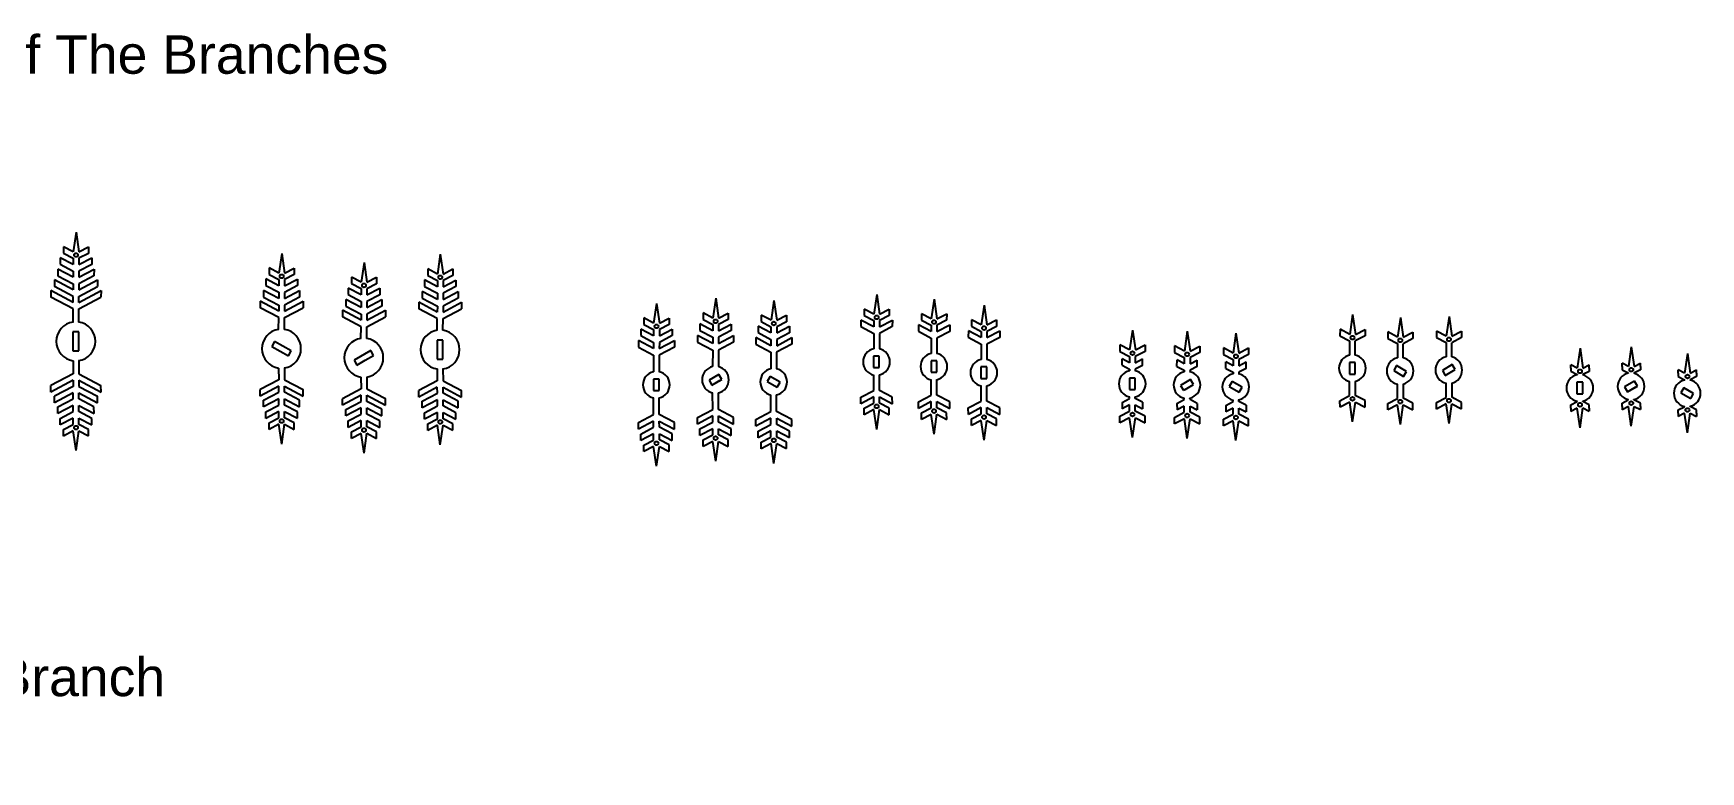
# Model space of a CAD drawing. Extents: x 2648 to 3420, y 240 to 644.
# Drawn here: x 3202.6 to 3420.1, y 240.1 to 336.4 of the extents above; entities that cross this region are included whole.
import ezdxf

# ---------------------------------------------------------------- set-up
doc = ezdxf.new("R2010")
doc.units = 0
doc.header["$MEASUREMENT"] = 0
doc.layers.add('Layer 1', color=7, linetype='Continuous')
doc.styles.get("Standard").update_dxf_attribs({"font": 'ARIAL.TTF', "height": 4})

msp = doc.modelspace()

# ---------------------------------------------------------------- linework, layer by layer
at = {"linetype": 'Continuous'}
for p, q in [((3204.9171, 302.8471), (3204.91508, 301.98768)), ((3205.39421, 304.23026), (3205.39219, 303.37083)), ((3210.9813, 304.21711), (3210.97928, 303.35769)), ((3211.45189, 302.83173), (3211.44987, 301.9723)), ((3207.80024, 298.73116), (3207.80408, 300.44714)), ((3207.80489, 301.28993), (3207.80676, 302.08261)), ((3208.54981, 298.72983), (3208.55365, 300.44538)), ((3208.55681, 301.28816), (3208.55867, 302.08084)), ((3208.54554, 297.46147), (3207.79554, 297.46147)), ((3207.79554, 297.46147), (3207.79554, 294.96147)), ((3208.54554, 296.21147), (3208.54554, 297.46147)), ((3208.54554, 294.96147), (3208.54554, 296.21147)), ((3207.79554, 294.96147), (3208.54554, 294.96147)), ((3207.80024, 293.69177), (3207.80408, 291.97579)), ((3208.54981, 293.6931), (3208.55365, 291.97755)), ((3204.9171, 289.57583), (3204.91508, 290.43525)), ((3207.80489, 291.133), (3207.80676, 290.34032)), ((3208.55681, 291.13477), (3208.55867, 290.34209)), ((3211.45189, 289.5912), (3211.44987, 290.45063)), ((3205.39421, 288.19267), (3205.39219, 289.0521)), ((3210.9813, 288.20582), (3210.97928, 289.06524))]:
    msp.add_line(p, q, dxfattribs=at)
at = {"color": 23, "linetype": 'Continuous'}
for p, q in [((3232.21984, 301.45539), (3232.21781, 300.59596)), ((3237.80693, 301.44224), (3237.8049, 300.58282)), ((3242.9604, 300.27229), (3242.95838, 299.41286)), ((3248.54749, 300.25915), (3248.54547, 299.39972)), ((3252.90938, 301.33203), (3252.90736, 300.4726)), ((3258.49647, 301.31888), (3258.49445, 300.45946)), ((3234.62586, 297.77504), (3234.63238, 299.30774)), ((3235.37544, 297.77371), (3235.3843, 299.30597)), ((3245.36643, 296.59195), (3245.37295, 298.12464)), ((3246.11601, 296.59061), (3246.12487, 298.12288)), ((3255.31541, 297.65168), (3255.32193, 299.18438)), ((3256.06498, 297.65035), (3256.07384, 299.18261)), ((3234.10114, 296.20511), (3233.72614, 295.55559)), ((3235.18367, 295.58011), (3234.10114, 296.20511)), ((3256.06071, 296.38198), (3255.31071, 296.38198)), ((3255.31071, 296.38198), (3255.31071, 293.88198)), ((3256.06071, 295.13198), (3256.06071, 296.38198)), ((3233.72614, 295.55559), (3235.8912, 294.30559)), ((3236.2662, 294.95511), (3235.18367, 295.58011)), ((3235.8912, 294.30559), (3236.2662, 294.95511)), ((3246.63177, 295.02201), (3244.46671, 293.77201)), ((3244.46671, 293.77201), (3244.84171, 293.12249)), ((3244.84171, 293.12249), (3245.92424, 293.74749)), ((3245.92424, 293.74749), (3247.00677, 294.37249)), ((3247.00677, 294.37249), (3246.63177, 295.02201)), ((3255.31071, 293.88198), (3256.06071, 293.88198)), ((3256.06071, 293.88198), (3256.06071, 295.13198)), ((3234.62586, 292.73565), (3234.63238, 291.20295)), ((3235.37544, 292.73698), (3235.3843, 291.20472)), ((3245.36643, 291.55255), (3245.37295, 290.01985)), ((3246.11601, 291.55388), (3246.12487, 290.02162)), ((3255.31541, 292.61229), (3255.32193, 291.07959)), ((3256.06498, 292.61362), (3256.07384, 291.08136)), ((3232.21984, 289.0553), (3232.21781, 289.91473)), ((3237.80693, 289.06845), (3237.8049, 289.92787)), ((3252.90938, 288.93194), (3252.90736, 289.79137)), ((3258.49647, 288.94509), (3258.49445, 289.80451)), ((3242.9604, 287.87221), (3242.95838, 288.73163)), ((3248.54749, 287.88535), (3248.54547, 288.74478))]:
    msp.add_line(p, q, dxfattribs=at)
at = {"color": 127, "linetype": 'Continuous'}
for p, q in [((3374.34468, 296.27407), (3374.34468, 294.41466)), ((3375.08237, 294.40941), (3375.08237, 296.26028)), ((3380.57256, 295.92124), (3380.57256, 294.06183)), ((3381.31025, 294.05658), (3381.31025, 295.90745)), ((3386.9227, 296.04651), (3386.9227, 294.1871)), ((3387.6604, 294.18184), (3387.6604, 296.03271)), ((3375.07635, 293.45139), (3374.32635, 293.45139)), ((3374.32635, 293.45139), (3374.32635, 291.95139)), ((3374.32635, 291.95139), (3375.07635, 291.95139)), ((3375.07635, 292.20139), (3375.07635, 293.45139)), ((3375.07635, 291.95139), (3375.07635, 293.20139)), ((3380.46721, 293.04832), (3380.09221, 292.3988)), ((3380.09221, 292.3988), (3381.39124, 291.6488)), ((3381.54974, 292.42332), (3380.46721, 293.04832)), ((3381.76624, 292.29832), (3380.68371, 292.92332)), ((3381.39124, 291.6488), (3381.76624, 292.29832)), ((3387.74139, 293.17359), (3386.44235, 292.42359)), ((3386.44235, 292.42359), (3386.81735, 291.77407)), ((3386.81735, 291.77407), (3387.89988, 292.39907)), ((3387.03386, 291.89907), (3388.11639, 292.52407)), ((3388.11639, 292.52407), (3387.74139, 293.17359)), ((3374.34468, 289.12871), (3374.34468, 290.98812)), ((3375.08237, 290.99337), (3375.08237, 289.1425)), ((3380.57256, 288.77588), (3380.57256, 290.63529)), ((3381.31025, 290.64055), (3381.31025, 288.78968)), ((3386.9227, 288.90115), (3386.9227, 290.76056)), ((3387.6604, 290.76581), (3387.6604, 288.91494))]:
    msp.add_line(p, q, dxfattribs=at)
at = {"color": 91, "linetype": 'Continuous'}
for p, q in [((3312.99076, 294.28249), (3312.24076, 294.28249)), ((3312.24076, 294.28249), (3312.24076, 292.78249)), ((3312.25909, 295.59273), (3312.25909, 295.24576)), ((3312.99076, 293.03249), (3312.99076, 294.28249)), ((3312.99076, 292.78249), (3312.99076, 294.03249)), ((3320.48279, 293.67189), (3319.73279, 293.67189)), ((3319.73279, 293.67189), (3319.73279, 292.17189)), ((3319.75112, 294.98214), (3319.75112, 294.63516)), ((3320.48279, 292.42189), (3320.48279, 293.67189)), ((3326.27123, 294.19453), (3326.27123, 293.84755)), ((3312.24076, 292.78249), (3312.99076, 292.78249)), ((3312.25909, 291.47225), (3312.25909, 291.81922)), ((3319.73279, 292.17189), (3320.48279, 292.17189)), ((3320.48279, 292.17189), (3320.48279, 293.42189)), ((3327.0029, 292.88429), (3326.2529, 292.88429)), ((3326.2529, 292.88429), (3326.2529, 291.38429)), ((3327.0029, 291.63429), (3327.0029, 292.88429)), ((3327.0029, 291.38429), (3327.0029, 292.63429)), ((3319.75112, 290.86165), (3319.75112, 291.20862)), ((3326.2529, 291.38429), (3327.0029, 291.38429)), ((3326.27123, 290.07404), (3326.27123, 290.42102))]:
    msp.add_line(p, q, dxfattribs=at)
at = {"color": 226, "linetype": 'Continuous'}
for p, q in [((3344.67518, 293.08951), (3344.68571, 293.93656)), ((3347.3322, 293.07681), (3347.3322, 293.9273)), ((3351.81564, 292.94117), (3351.82618, 293.78822)), ((3354.47267, 292.92847), (3354.47267, 293.77896)), ((3345.63205, 292.58365), (3345.63205, 292.38706)), ((3352.77251, 292.43531), (3352.77251, 292.23872)), ((3358.17292, 292.68911), (3358.18345, 293.53616)), ((3359.12979, 292.18325), (3359.12979, 291.98666)), ((3360.82994, 292.67641), (3360.82994, 293.5269)), ((3346.36372, 291.42379), (3345.61372, 291.42379)), ((3345.61372, 291.42379), (3345.61372, 289.92379)), ((3345.61372, 289.92379), (3346.36372, 289.92379)), ((3346.36372, 290.17379), (3346.36372, 291.42379)), ((3346.36372, 289.92379), (3346.36372, 291.17379)), ((3353.5912, 291.22521), (3352.29216, 290.47521)), ((3352.29216, 290.47521), (3352.66716, 289.82569)), ((3352.66716, 289.82569), (3353.7497, 290.45069)), ((3352.88367, 289.95069), (3353.9662, 290.57569)), ((3353.9662, 290.57569), (3353.5912, 291.22521)), ((3359.02444, 290.97315), (3358.64944, 290.32363)), ((3358.64944, 290.32363), (3359.94848, 289.57363)), ((3360.10697, 290.34815), (3359.02444, 290.97315)), ((3360.32348, 290.22315), (3359.24094, 290.84815)), ((3359.94848, 289.57363), (3360.32348, 290.22315)), ((3344.67518, 288.25807), (3344.68571, 287.41102)), ((3345.63205, 288.76393), (3345.63205, 288.96052)), ((3347.3322, 288.27078), (3347.3322, 287.42028)), ((3351.81564, 288.10973), (3351.82618, 287.26268)), ((3352.77251, 288.61559), (3352.77251, 288.81218)), ((3354.47267, 288.12244), (3354.47267, 287.27194)), ((3358.17292, 287.85767), (3358.18345, 287.01062)), ((3359.12979, 288.36353), (3359.12979, 288.56012)), ((3360.82994, 287.87038), (3360.82994, 287.01988))]:
    msp.add_line(p, q, dxfattribs=at)
at = {"color": 8, "linetype": 'Continuous'}
for p, q in [((3292.07042, 291.90254), (3290.77138, 291.15254)), ((3292.44542, 291.25302), (3292.07042, 291.90254)), ((3298.74583, 291.62451), (3298.37083, 290.97499)), ((3299.82836, 290.99951), (3298.74583, 291.62451)), ((3300.04487, 290.87451), (3298.96233, 291.49951)), ((3284.27277, 291.29381), (3283.52277, 291.29381)), ((3283.52277, 291.29381), (3283.52277, 289.79381)), ((3283.52277, 289.79381), (3284.27277, 289.79381)), ((3284.27277, 290.04381), (3284.27277, 291.29381)), ((3284.27277, 289.79381), (3284.27277, 291.04381)), ((3290.77138, 291.15254), (3291.14638, 290.50302)), ((3291.14638, 290.50302), (3292.22892, 291.12802)), ((3291.36289, 290.62802), (3292.44542, 291.25302)), ((3298.37083, 290.97499), (3299.66987, 290.22499)), ((3299.66987, 290.22499), (3300.04487, 290.87451))]:
    msp.add_line(p, q, dxfattribs=at)
at = {"color": 31, "linetype": 'Continuous'}
for p, q in [((3403.20258, 292.72666), (3403.20258, 293.1617)), ((3403.20258, 292.72666), (3403.20258, 292.30639)), ((3404.01641, 291.88286), (3404.01641, 291.83595)), ((3404.75411, 291.86906), (3404.75411, 291.83069)), ((3405.59326, 292.72666), (3405.59326, 293.15396)), ((3405.59326, 292.72666), (3405.59326, 292.30076)), ((3409.88898, 292.93794), (3409.88898, 293.37298)), ((3409.88898, 292.93794), (3409.88898, 292.51767)), ((3410.70281, 292.09414), (3410.70281, 292.04723)), ((3411.44051, 292.08035), (3411.44051, 292.04198)), ((3412.27966, 292.93794), (3412.27966, 293.36525)), ((3412.27966, 292.93794), (3412.27966, 292.51205)), ((3417.21793, 292.04885), (3417.21793, 292.4839)), ((3417.21793, 292.04885), (3417.21793, 291.62858)), ((3419.60861, 292.04885), (3419.60861, 292.47616)), ((3419.60861, 292.04885), (3419.60861, 291.62296)), ((3404.74808, 290.87268), (3403.99808, 290.87268)), ((3403.99808, 290.87268), (3403.99808, 289.37268)), ((3403.99808, 289.37268), (3404.74808, 289.37268)), ((3404.74808, 289.62268), (3404.74808, 290.87268)), ((3404.74808, 289.37268), (3404.74808, 290.62268)), ((3411.5215, 291.03372), (3410.22246, 290.28372)), ((3410.22246, 290.28372), (3410.59746, 289.6342)), ((3410.59746, 289.6342), (3411.68, 290.2592)), ((3410.81397, 289.7592), (3411.8965, 290.3842)), ((3411.8965, 290.3842), (3411.5215, 291.03372)), ((3417.92641, 290.14463), (3417.55141, 289.49511)), ((3417.55141, 289.49511), (3418.85045, 288.74511)), ((3419.00894, 289.51963), (3417.92641, 290.14463)), ((3418.03176, 291.20505), (3418.03176, 291.15814)), ((3419.22545, 289.39463), (3418.14292, 290.01963)), ((3418.76946, 291.19126), (3418.76946, 291.15289)), ((3418.85045, 288.74511), (3419.22545, 289.39463)), ((3403.20258, 287.5187), (3403.20258, 287.93897)), ((3403.20258, 287.5187), (3403.20258, 287.08366)), ((3404.01641, 288.3625), (3404.01641, 288.40941)), ((3404.75411, 288.37629), (3404.75411, 288.41466)), ((3405.59326, 287.5187), (3405.59326, 287.94459)), ((3405.59326, 287.5187), (3405.59326, 287.09139)), ((3409.88898, 287.72998), (3409.88898, 288.15025)), ((3409.88898, 287.72998), (3409.88898, 287.29494)), ((3410.70281, 288.57378), (3410.70281, 288.62069)), ((3411.44051, 288.58757), (3411.44051, 288.62594)), ((3412.27966, 287.72998), (3412.27966, 288.15588)), ((3412.27966, 287.72998), (3412.27966, 287.30268)), ((3417.21793, 286.84089), (3417.21793, 287.26116)), ((3418.03176, 287.6847), (3418.03176, 287.73161)), ((3418.76946, 287.69849), (3418.76946, 287.73686)), ((3419.60861, 286.84089), (3419.60861, 287.26679)), ((3417.21793, 286.84089), (3417.21793, 286.40585)), ((3419.60861, 286.84089), (3419.60861, 286.41359))]:
    msp.add_line(p, q, dxfattribs=at)
at = {"linetype": 'Continuous'}
for centre in [(3208.19538, 307.46491), (3208.19538, 284.95802)]:
    msp.add_circle(centre, 0.25, dxfattribs=at)
at = {"color": 23, "linetype": 'Continuous'}
for centre in [(3235.02101, 304.69004), (3255.71055, 304.56668), (3245.76157, 303.50695), (3235.02101, 285.82065), (3255.71055, 285.69729), (3245.76157, 284.63755)]:
    msp.add_circle(centre, 0.25, dxfattribs=at)
at = {"color": 8, "linetype": 'Continuous'}
for centre in [(3283.9226, 298.16601), (3291.63324, 298.82498), (3299.23268, 298.54695), (3283.9226, 282.92161), (3291.63324, 283.58059), (3299.23268, 283.30255)]:
    msp.add_circle(centre, 0.25, dxfattribs=at)
at = {"color": 91, "linetype": 'Continuous'}
for centre in [(3312.6406, 299.33844), (3320.13262, 298.72784), (3326.65273, 297.94023), (3312.6406, 287.72654), (3320.13262, 287.11594), (3326.65273, 286.32834)]:
    msp.add_circle(centre, 0.25, dxfattribs=at)
at = {"color": 127, "linetype": 'Continuous'}
for centre in [(3374.72618, 296.69484), (3380.95406, 296.34201), (3387.30421, 296.46728), (3374.72618, 288.70794), (3380.95406, 288.35511), (3387.30421, 288.48038)]:
    msp.add_circle(centre, 0.25, dxfattribs=at)
at = {"color": 226, "linetype": 'Continuous'}
for centre in [(3346.01355, 294.66724), (3353.15402, 294.5189), (3359.51129, 294.26684), (3346.01355, 286.68034), (3353.15402, 286.532), (3359.51129, 286.27994)]:
    msp.add_circle(centre, 0.25, dxfattribs=at)
at = {"color": 31, "linetype": 'Continuous'}
for centre in [(3404.39792, 292.30363), (3411.08432, 292.51491), (3418.41327, 291.62582), (3404.39792, 287.94173), (3411.08432, 288.15301), (3418.41327, 287.26393)]:
    msp.add_circle(centre, 0.25, dxfattribs=at)
at = {"linetype": 'Continuous'}
for start, end in [(98.360649, 261.639351), (278.5644245, 81.4355755)]:
    msp.add_arc((3208.17054, 296.21147), 2.54676, start, end, dxfattribs=at)
at = {"color": 23, "linetype": 'Continuous'}
for centre, start, end in [((3234.99617, 295.25535), 98.360649, 261.639351), ((3234.99617, 295.25535), 278.5644245, 81.4355755), ((3245.73674, 294.07225), 98.360649, 261.639351), ((3245.73674, 294.07225), 278.5644245, 81.4355755), ((3255.68571, 295.13198), 98.360649, 261.639351), ((3255.68571, 295.13198), 278.5644245, 81.4355755)]:
    msp.add_arc(centre, 2.54676, start, end, dxfattribs=at)
at = {"color": 91, "linetype": 'Continuous'}
for centre, start, end in [((3312.61576, 293.53249), 101.7599171, 258.2400829), ((3312.61576, 293.53249), 282.5757018, 77.4242982), ((3320.10779, 292.92189), 101.7599171, 258.2400829), ((3320.10779, 292.92189), 282.5757018, 77.4242982), ((3326.6279, 292.13429), 101.7599171, 258.2400829), ((3326.6279, 292.13429), 282.5757018, 77.4242982)]:
    msp.add_arc(centre, 1.75, start, end, dxfattribs=at)
at = {"color": 127, "linetype": 'Continuous'}
for centre, start, end in [((3374.70135, 292.70139), 101.7599171, 258.2400829), ((3374.70135, 292.70139), 282.5757018, 77.4242982), ((3380.92923, 292.34856), 101.7599171, 258.2400829), ((3380.92923, 292.34856), 282.5757018, 77.4242982), ((3387.27937, 292.47383), 101.7599171, 258.2400829), ((3387.27937, 292.47383), 282.5757018, 77.4242982)]:
    msp.add_arc(centre, 1.75, start, end, dxfattribs=at)
at = {"color": 8, "linetype": 'Continuous'}
for centre, start, end in [((3283.89777, 290.54381), 102.2098311, 257.7901689), ((3283.89777, 290.54381), 282.5757018, 77.4242982), ((3291.6084, 291.20278), 102.2098311, 257.7901689), ((3291.6084, 291.20278), 282.5757018, 77.4242982), ((3299.20785, 290.92475), 102.2098311, 257.7901689), ((3299.20785, 290.92475), 282.5757018, 77.4242982)]:
    msp.add_arc(centre, 1.75, start, end, dxfattribs=at)
at = {"color": 226, "linetype": 'Continuous'}
for centre, start, end in [((3345.98872, 290.67379), 101.7599171, 258.2400829), ((3345.98872, 290.67379), 282.5757018, 77.4242982), ((3353.12918, 290.52545), 101.7599171, 258.2400829), ((3353.12918, 290.52545), 282.5757018, 77.4242982), ((3359.48646, 290.27339), 101.7599171, 258.2400829), ((3359.48646, 290.27339), 282.5757018, 77.4242982)]:
    msp.add_arc(centre, 1.75, start, end, dxfattribs=at)
at = {"color": 31, "linetype": 'Continuous'}
for centre, start, end in [((3404.37308, 290.12268), 101.7599171, 258.2400829), ((3404.37308, 290.12268), 282.5757018, 77.4242982), ((3411.05948, 290.33396), 101.7599171, 258.2400829), ((3411.05948, 290.33396), 282.5757018, 77.4242982), ((3418.38843, 289.44487), 101.7599171, 258.2400829), ((3418.38843, 289.44487), 282.5757018, 77.4242982)]:
    msp.add_arc(centre, 1.75, start, end, dxfattribs=at)
at = {"layer": 'Layer 1'}
for p, q in [((3208.20244, 310.46579), (3207.82245, 307.88839)), ((3208.20244, 310.46579), (3208.5703, 307.88663)), ((3206.14463, 307.11936), (3206.14358, 306.26434)), ((3207.81847, 306.22763), (3206.14463, 307.11936)), ((3206.5579, 308.55663), (3206.55607, 307.69872)), ((3206.55607, 307.69872), (3207.81895, 307.0415)), ((3207.82245, 307.88839), (3206.5579, 308.55663)), ((3207.81895, 307.0415), (3207.81847, 306.22763)), ((3208.56647, 306.22587), (3210.24448, 307.10972)), ((3208.56981, 307.03973), (3208.56647, 306.22587)), ((3209.83577, 307.69101), (3208.56981, 307.03973)), ((3208.5703, 307.88663), (3209.83798, 308.54892)), ((3209.83798, 308.54892), (3209.83577, 307.69101)), ((3210.24448, 307.10972), (3210.2415, 306.2547)), ((3207.81537, 304.56495), (3205.83928, 305.624)), ((3205.83928, 305.624), (3205.84062, 304.76058)), ((3205.84062, 304.76058), (3207.81388, 303.71921)), ((3206.14358, 306.26434), (3207.81497, 305.38075)), ((3207.81497, 305.38075), (3207.81537, 304.56495)), ((3210.53739, 304.74953), (3208.55925, 303.71746)), ((3208.56174, 304.56319), (3210.54279, 305.61293)), ((3208.56598, 305.37898), (3208.56174, 304.56319)), ((3210.2415, 306.2547), (3208.56598, 305.37898)), ((3210.54279, 305.61293), (3210.53739, 304.74953)), ((3207.80489, 301.28993), (3204.9171, 302.8471)), ((3207.80855, 302.08165), (3205.39219, 303.37083)), ((3207.81021, 302.92749), (3205.39421, 304.23026)), ((3207.81388, 303.71921), (3207.81021, 302.92749)), ((3208.55681, 301.28816), (3211.45189, 302.83173)), ((3208.55687, 302.07989), (3210.97928, 303.35769)), ((3208.55919, 302.92573), (3210.9813, 304.21711)), ((3208.55925, 303.71746), (3208.55919, 302.92573)), ((3207.80408, 300.44634), (3204.91508, 301.98768)), ((3208.55365, 300.44458), (3211.44987, 301.9723)), ((3207.80408, 291.97659), (3204.91508, 290.43525)), ((3208.55365, 291.97836), (3211.44987, 290.45063)), ((3207.80489, 291.133), (3204.9171, 289.57583)), ((3207.80855, 290.34128), (3205.39219, 289.0521)), ((3207.81021, 289.49544), (3205.39421, 288.19267)), ((3207.81388, 288.70372), (3207.81021, 289.49544)), ((3208.55681, 291.13477), (3211.45189, 289.5912)), ((3208.55687, 290.34304), (3210.97928, 289.06524)), ((3208.55925, 288.70548), (3208.55919, 289.49721)), ((3208.55919, 289.49721), (3210.9813, 288.20582)), ((3207.81537, 287.85798), (3205.83928, 286.79893)), ((3205.83928, 286.79893), (3205.84062, 287.66235)), ((3205.84062, 287.66235), (3207.81388, 288.70372)), ((3207.81497, 287.04219), (3207.81537, 287.85798)), ((3210.53739, 287.6734), (3208.55925, 288.70548)), ((3208.56598, 287.04395), (3208.56174, 287.85974)), ((3208.56174, 287.85974), (3210.54279, 286.81)), ((3210.54279, 286.81), (3210.53739, 287.6734)), ((3206.14358, 286.15859), (3207.81497, 287.04219)), ((3206.14463, 285.30357), (3206.14358, 286.15859)), ((3207.81847, 286.1953), (3206.14463, 285.30357)), ((3206.55607, 284.72421), (3207.81895, 285.38143)), ((3207.81895, 285.38143), (3207.81847, 286.1953)), ((3210.2415, 286.16823), (3208.56598, 287.04395)), ((3208.56981, 285.3832), (3208.56647, 286.19706)), ((3208.56647, 286.19706), (3210.24448, 285.31322)), ((3209.83577, 284.73193), (3208.56981, 285.3832)), ((3210.24448, 285.31322), (3210.2415, 286.16823)), ((3206.5579, 283.8663), (3206.55607, 284.72421)), ((3207.82245, 284.53454), (3206.5579, 283.8663)), ((3208.20244, 281.95714), (3207.82245, 284.53454)), ((3208.20244, 281.95714), (3208.5703, 284.5363)), ((3208.5703, 284.5363), (3209.83798, 283.87401)), ((3209.83798, 283.87401), (3209.83577, 284.73193))]:
    msp.add_line(p, q, dxfattribs=at)
at = {"layer": 'Layer 1', "color": 23}
for p, q in [((3235.02807, 307.69092), (3234.64808, 305.11352)), ((3235.02807, 307.69092), (3235.39592, 305.11176)), ((3255.71761, 307.56756), (3255.33762, 304.99016)), ((3255.71761, 307.56756), (3256.08547, 304.9884)), ((3233.38353, 305.78177), (3233.3817, 304.92385)), ((3233.3817, 304.92385), (3234.64458, 304.26663)), ((3234.64808, 305.11352), (3233.38353, 305.78177)), ((3236.66139, 304.91614), (3235.39544, 304.26487)), ((3235.39592, 305.11176), (3236.6636, 305.77405)), ((3236.6636, 305.77405), (3236.66139, 304.91614)), ((3244.12409, 304.59867), (3244.12227, 303.74075)), ((3245.38865, 303.93042), (3244.12409, 304.59867)), ((3245.76863, 306.50782), (3245.38865, 303.93042)), ((3245.76863, 306.50782), (3246.13649, 303.92866)), ((3246.13649, 303.92866), (3247.40417, 304.59095)), ((3247.40417, 304.59095), (3247.40196, 303.73304)), ((3254.07307, 305.6584), (3254.07124, 304.80049)), ((3254.07124, 304.80049), (3255.33412, 304.14327)), ((3255.33762, 304.99016), (3254.07307, 305.6584)), ((3257.35094, 304.79277), (3256.08498, 304.1415)), ((3256.08547, 304.9884), (3257.35315, 305.65069)), ((3257.35315, 305.65069), (3257.35094, 304.79277)), ((3234.641, 301.79008), (3232.66491, 302.84913)), ((3232.66491, 302.84913), (3232.66624, 301.98571)), ((3232.97025, 304.34449), (3232.96921, 303.48947)), ((3232.96921, 303.48947), (3234.6406, 302.60588)), ((3234.64409, 303.45276), (3232.97025, 304.34449)), ((3234.6406, 302.60588), (3234.641, 301.79008)), ((3234.64458, 304.26663), (3234.64409, 303.45276)), ((3235.38737, 301.78832), (3237.36842, 302.83806)), ((3235.3916, 302.60411), (3235.38737, 301.78832)), ((3237.06713, 303.47983), (3235.3916, 302.60411)), ((3235.39209, 303.45101), (3237.07011, 304.33485)), ((3235.39544, 304.26487), (3235.39209, 303.45101)), ((3237.07011, 304.33485), (3237.06713, 303.47983)), ((3237.36842, 302.83806), (3237.36302, 301.97466)), ((3243.71082, 303.16139), (3243.70978, 302.30637)), ((3245.38466, 302.26967), (3243.71082, 303.16139)), ((3244.12227, 303.74075), (3245.38515, 303.08353)), ((3245.38515, 303.08353), (3245.38466, 302.26967)), ((3246.13266, 302.26791), (3247.81068, 303.15175)), ((3246.136, 303.08177), (3246.13266, 302.26791)), ((3247.40196, 303.73304), (3246.136, 303.08177)), ((3247.81068, 303.15175), (3247.8077, 302.29673)), ((3255.33054, 301.66672), (3253.35445, 302.72577)), ((3253.35445, 302.72577), (3253.35579, 301.86235)), ((3253.6598, 304.22113), (3253.65875, 303.36611)), ((3253.65875, 303.36611), (3255.33014, 302.48251)), ((3255.33364, 303.3294), (3253.6598, 304.22113)), ((3255.33014, 302.48251), (3255.33054, 301.66672)), ((3255.33412, 304.14327), (3255.33364, 303.3294)), ((3256.07691, 301.66496), (3258.05796, 302.7147)), ((3256.08115, 302.48075), (3256.07691, 301.66496)), ((3257.75667, 303.35647), (3256.08115, 302.48075)), ((3256.08164, 303.32764), (3257.75965, 304.21149)), ((3256.08498, 304.1415), (3256.08164, 303.32764)), ((3257.75965, 304.21149), (3257.75667, 303.35647)), ((3258.05796, 302.7147), (3258.05256, 301.8513)), ((3234.63418, 299.30679), (3232.21781, 300.59596)), ((3234.63584, 300.15262), (3232.21984, 301.45539)), ((3232.66624, 301.98571), (3234.6395, 300.94434)), ((3234.6395, 300.94434), (3234.63584, 300.15262)), ((3235.3825, 299.30503), (3237.8049, 300.58282)), ((3235.38482, 300.15086), (3237.80693, 301.44224)), ((3235.38488, 300.94259), (3235.38482, 300.15086)), ((3237.36302, 301.97466), (3235.38488, 300.94259)), ((3245.37641, 298.96952), (3242.9604, 300.27229)), ((3245.38156, 300.60698), (3243.40547, 301.66603)), ((3243.40547, 301.66603), (3243.40681, 300.80261)), ((3243.40681, 300.80261), (3245.38007, 299.76124)), ((3243.70978, 302.30637), (3245.38116, 301.42278)), ((3245.38116, 301.42278), (3245.38156, 300.60698)), ((3246.12538, 298.96776), (3248.54749, 300.25915)), ((3248.10359, 300.79156), (3246.12545, 299.75949)), ((3246.12793, 300.60522), (3248.10899, 301.65497)), ((3246.13217, 301.42101), (3246.12793, 300.60522)), ((3247.8077, 302.29673), (3246.13217, 301.42101)), ((3248.10899, 301.65497), (3248.10359, 300.79156)), ((3255.32372, 299.18342), (3252.90736, 300.4726)), ((3255.32538, 300.02926), (3252.90938, 301.33203)), ((3253.35579, 301.86235), (3255.32905, 300.82098)), ((3255.32905, 300.82098), (3255.32538, 300.02926)), ((3256.07204, 299.18166), (3258.49445, 300.45946)), ((3256.07436, 300.02749), (3258.49647, 301.31888)), ((3256.07442, 300.81922), (3256.07436, 300.02749)), ((3258.05256, 301.8513), (3256.07442, 300.81922)), ((3245.37475, 298.12369), (3242.95838, 299.41286)), ((3245.38007, 299.76124), (3245.37641, 298.96952)), ((3246.12307, 298.12193), (3248.54547, 299.39972)), ((3246.12545, 299.75949), (3246.12538, 298.96776)), ((3234.63418, 291.20391), (3232.21781, 289.91473)), ((3234.63584, 290.35807), (3232.21984, 289.0553)), ((3232.66624, 288.52498), (3234.6395, 289.56635)), ((3234.6395, 289.56635), (3234.63584, 290.35807)), ((3235.3825, 291.20567), (3237.8049, 289.92787)), ((3235.38488, 289.56811), (3235.38482, 290.35984)), ((3235.38482, 290.35984), (3237.80693, 289.06845)), ((3237.36302, 288.53603), (3235.38488, 289.56811)), ((3245.37475, 290.02081), (3242.95838, 288.73163)), ((3246.12307, 290.02257), (3248.54547, 288.74478)), ((3255.32372, 291.08055), (3252.90736, 289.79137)), ((3255.32538, 290.23471), (3252.90938, 288.93194)), ((3253.35579, 288.40162), (3255.32905, 289.44299)), ((3255.32905, 289.44299), (3255.32538, 290.23471)), ((3256.07204, 291.08231), (3258.49445, 289.80451)), ((3256.07442, 289.44474), (3256.07436, 290.23647)), ((3256.07436, 290.23647), (3258.49647, 288.94509)), ((3258.05256, 288.41267), (3256.07442, 289.44474)), ((3234.641, 288.72062), (3232.66491, 287.66156)), ((3232.66491, 287.66156), (3232.66624, 288.52498)), ((3232.96921, 287.02122), (3234.6406, 287.90482)), ((3234.6406, 287.90482), (3234.641, 288.72062)), ((3235.3916, 287.90658), (3235.38737, 288.72237)), ((3235.38737, 288.72237), (3237.36842, 287.67263)), ((3237.06713, 287.03086), (3235.3916, 287.90658)), ((3237.36842, 287.67263), (3237.36302, 288.53603)), ((3245.37641, 289.17498), (3242.9604, 287.87221)), ((3245.38156, 287.53752), (3243.40547, 286.47846)), ((3243.40547, 286.47846), (3243.40681, 287.34188)), ((3243.40681, 287.34188), (3245.38007, 288.38325)), ((3245.38007, 288.38325), (3245.37641, 289.17498)), ((3245.38116, 286.72172), (3245.38156, 287.53752)), ((3246.12545, 288.38501), (3246.12538, 289.17674)), ((3246.12538, 289.17674), (3248.54749, 287.88535)), ((3248.10359, 287.35293), (3246.12545, 288.38501)), ((3246.13217, 286.72348), (3246.12793, 287.53927)), ((3246.12793, 287.53927), (3248.10899, 286.48953)), ((3248.10899, 286.48953), (3248.10359, 287.35293)), ((3255.33054, 288.59725), (3253.35445, 287.5382)), ((3253.35445, 287.5382), (3253.35579, 288.40162)), ((3253.65875, 286.89786), (3255.33014, 287.78145)), ((3255.33014, 287.78145), (3255.33054, 288.59725)), ((3256.08115, 287.78322), (3256.07691, 288.59901)), ((3256.07691, 288.59901), (3258.05796, 287.54927)), ((3257.75667, 286.9075), (3256.08115, 287.78322)), ((3258.05796, 287.54927), (3258.05256, 288.41267)), ((3232.97025, 286.1662), (3232.96921, 287.02122)), ((3234.64409, 287.05793), (3232.97025, 286.1662)), ((3233.3817, 285.58684), (3234.64458, 286.24406)), ((3233.38353, 284.72893), (3233.3817, 285.58684)), ((3234.64808, 285.39717), (3233.38353, 284.72893)), ((3234.64458, 286.24406), (3234.64409, 287.05793)), ((3235.02807, 282.81977), (3234.64808, 285.39717)), ((3235.02807, 282.81977), (3235.39592, 285.39893)), ((3235.39544, 286.24583), (3235.39209, 287.05969)), ((3235.39209, 287.05969), (3237.07011, 286.17585)), ((3236.66139, 285.59456), (3235.39544, 286.24583)), ((3235.39592, 285.39893), (3236.6636, 284.73664)), ((3236.6636, 284.73664), (3236.66139, 285.59456)), ((3237.07011, 286.17585), (3237.06713, 287.03086)), ((3243.70978, 285.83812), (3245.38116, 286.72172)), ((3243.71082, 284.9831), (3243.70978, 285.83812)), ((3245.38466, 285.87483), (3243.71082, 284.9831)), ((3244.12227, 284.40374), (3245.38515, 285.06096)), ((3245.38515, 285.06096), (3245.38466, 285.87483)), ((3247.8077, 285.84776), (3246.13217, 286.72348)), ((3246.136, 285.06273), (3246.13266, 285.87659)), ((3246.13266, 285.87659), (3247.81068, 284.99275)), ((3247.40196, 284.41146), (3246.136, 285.06273)), ((3247.81068, 284.99275), (3247.8077, 285.84776)), ((3253.6598, 286.04284), (3253.65875, 286.89786)), ((3255.33364, 286.93457), (3253.6598, 286.04284)), ((3254.07124, 285.46348), (3255.33412, 286.1207)), ((3254.07307, 284.60557), (3254.07124, 285.46348)), ((3255.33762, 285.27381), (3254.07307, 284.60557)), ((3255.33412, 286.1207), (3255.33364, 286.93457)), ((3255.71761, 282.69641), (3255.33762, 285.27381)), ((3255.71761, 282.69641), (3256.08547, 285.27557)), ((3256.08498, 286.12247), (3256.08164, 286.93633)), ((3256.08164, 286.93633), (3257.75965, 286.05248)), ((3257.35094, 285.47119), (3256.08498, 286.12247)), ((3256.08547, 285.27557), (3257.35315, 284.61328)), ((3257.35315, 284.61328), (3257.35094, 285.47119)), ((3257.75965, 286.05248), (3257.75667, 286.9075)), ((3244.12409, 283.54583), (3244.12227, 284.40374)), ((3245.38865, 284.21407), (3244.12409, 283.54583)), ((3245.76863, 281.63667), (3245.38865, 284.21407)), ((3245.76863, 281.63667), (3246.13649, 284.21583)), ((3246.13649, 284.21583), (3247.40417, 283.55355)), ((3247.40417, 283.55355), (3247.40196, 284.41146))]:
    msp.add_line(p, q, dxfattribs=at)
at = {"layer": 'Layer 1', "color": 8}
for p, q in [((3283.92966, 301.16689), (3283.54967, 298.58948)), ((3283.92966, 301.16689), (3284.29752, 298.58773)), ((3291.6403, 301.82586), (3291.26031, 299.24846)), ((3291.6403, 301.82586), (3292.00815, 299.2467)), ((3299.23974, 301.54782), (3298.85975, 298.97042)), ((3299.23974, 301.54782), (3299.6076, 298.96866)), ((3282.28512, 299.25773), (3282.28329, 298.39982)), ((3282.28329, 298.39982), (3283.54618, 297.7426)), ((3283.54967, 298.58948), (3282.28512, 299.25773)), ((3285.56299, 298.3921), (3284.29703, 297.74083)), ((3284.29752, 298.58773), (3285.5652, 299.25001)), ((3285.5652, 299.25001), (3285.56299, 298.3921)), ((3289.58249, 298.47943), (3289.58144, 297.62441)), ((3291.25632, 297.5877), (3289.58249, 298.47943)), ((3289.99576, 299.9167), (3289.99393, 299.05879)), ((3289.99393, 299.05879), (3291.25681, 298.40157)), ((3291.26031, 299.24846), (3289.99576, 299.9167)), ((3291.25681, 298.40157), (3291.25632, 297.5877)), ((3292.00432, 297.58594), (3293.68234, 298.46978)), ((3292.00767, 298.3998), (3292.00432, 297.58594)), ((3293.27362, 299.05107), (3292.00767, 298.3998)), ((3292.00815, 299.2467), (3293.27583, 299.90899)), ((3293.27583, 299.90899), (3293.27362, 299.05107)), ((3293.68234, 298.46978), (3293.67936, 297.61477)), ((3297.18193, 298.2014), (3297.18088, 297.34637)), ((3298.85577, 297.30967), (3297.18193, 298.2014)), ((3297.5952, 299.63867), (3297.59338, 298.78076)), ((3297.59338, 298.78076), (3298.85626, 298.12354)), ((3298.85975, 298.97042), (3297.5952, 299.63867)), ((3298.85626, 298.12354), (3298.85577, 297.30967)), ((3299.60377, 297.30791), (3301.28178, 298.19175)), ((3299.60711, 298.12177), (3299.60377, 297.30791)), ((3300.87307, 298.77304), (3299.60711, 298.12177)), ((3299.6076, 298.96866), (3300.87528, 299.63095)), ((3300.87528, 299.63095), (3300.87307, 298.77304)), ((3301.28178, 298.19175), (3301.27881, 297.33673)), ((3283.54259, 295.26604), (3281.5665, 296.32509)), ((3281.5665, 296.32509), (3281.56784, 295.46167)), ((3281.87185, 297.82046), (3281.8708, 296.96544)), ((3281.8708, 296.96544), (3283.54219, 296.08184)), ((3283.54569, 296.92873), (3281.87185, 297.82046)), ((3283.54219, 296.08184), (3283.54259, 295.26604)), ((3283.54618, 297.7426), (3283.54569, 296.92873)), ((3284.28896, 295.26429), (3286.27001, 296.31403)), ((3284.2932, 296.08008), (3284.28896, 295.26429)), ((3285.96873, 296.95579), (3284.2932, 296.08008)), ((3284.29369, 296.92697), (3285.9717, 297.81081)), ((3284.29703, 297.74083), (3284.29369, 296.92697)), ((3285.9717, 297.81081), (3285.96873, 296.95579)), ((3286.27001, 296.31403), (3286.26461, 295.45062)), ((3291.25323, 295.92502), (3289.27714, 296.98407)), ((3289.27714, 296.98407), (3289.27847, 296.12065)), ((3289.27847, 296.12065), (3291.25173, 295.07928)), ((3289.58144, 297.62441), (3291.25283, 296.74081)), ((3291.25283, 296.74081), (3291.25323, 295.92502)), ((3293.97525, 296.1096), (3291.99711, 295.07752)), ((3291.9996, 295.92326), (3293.98065, 296.973)), ((3292.00384, 296.73905), (3291.9996, 295.92326)), ((3293.67936, 297.61477), (3292.00384, 296.73905)), ((3293.98065, 296.973), (3293.97525, 296.1096)), ((3298.85267, 295.64698), (3296.87658, 296.70603)), ((3296.87658, 296.70603), (3296.87792, 295.84261)), ((3296.87792, 295.84261), (3298.85118, 294.80124)), ((3297.18088, 297.34637), (3298.85227, 296.46278)), ((3298.85227, 296.46278), (3298.85267, 295.64698)), ((3301.57469, 295.83156), (3299.59656, 294.79949)), ((3299.59904, 295.64523), (3301.58009, 296.69497)), ((3299.60328, 296.46101), (3299.59904, 295.64523)), ((3301.27881, 297.33673), (3299.60328, 296.46101)), ((3301.58009, 296.69497), (3301.57469, 295.83156)), ((3281.56784, 295.46167), (3283.5411, 294.42031)), ((3283.5411, 294.42031), (3283.52765, 292.25423)), ((3284.28648, 294.41855), (3284.27879, 292.25183)), ((3286.26461, 295.45062), (3284.28648, 294.41855)), ((3291.25173, 295.07928), (3291.23829, 292.9132)), ((3291.99711, 295.07752), (3291.98943, 292.9108)), ((3298.85118, 294.80124), (3298.83773, 292.63516)), ((3299.59656, 294.79949), (3299.58887, 292.63277)), ((3291.25173, 287.32629), (3291.23829, 289.49237)), ((3291.99711, 287.32804), (3291.98943, 289.49477)), ((3283.5411, 286.66732), (3283.52765, 288.8334)), ((3284.28648, 286.66907), (3284.27879, 288.8358)), ((3289.27847, 286.28492), (3291.25173, 287.32629)), ((3293.97525, 286.29597), (3291.99711, 287.32804)), ((3298.85118, 287.04826), (3298.83773, 289.21434)), ((3299.59656, 287.05001), (3299.58887, 289.21673)), ((3283.54259, 285.82158), (3281.5665, 284.76253)), ((3281.5665, 284.76253), (3281.56784, 285.62595)), ((3281.56784, 285.62595), (3283.5411, 286.66732)), ((3281.8708, 284.12219), (3283.54219, 285.00578)), ((3283.54219, 285.00578), (3283.54259, 285.82158)), ((3286.26461, 285.637), (3284.28648, 286.66907)), ((3284.2932, 285.00755), (3284.28896, 285.82334)), ((3284.28896, 285.82334), (3286.27001, 284.77359)), ((3285.96873, 284.13183), (3284.2932, 285.00755)), ((3286.27001, 284.77359), (3286.26461, 285.637)), ((3291.25323, 286.48055), (3289.27714, 285.4215)), ((3289.27714, 285.4215), (3289.27847, 286.28492)), ((3289.58144, 284.78116), (3291.25283, 285.66475)), ((3291.25283, 285.66475), (3291.25323, 286.48055)), ((3292.00384, 285.66652), (3291.9996, 286.48231)), ((3291.9996, 286.48231), (3293.98065, 285.43257)), ((3293.67936, 284.7908), (3292.00384, 285.66652)), ((3293.98065, 285.43257), (3293.97525, 286.29597)), ((3298.85267, 286.20252), (3296.87658, 285.14347)), ((3296.87658, 285.14347), (3296.87792, 286.00689)), ((3296.87792, 286.00689), (3298.85118, 287.04826)), ((3297.18088, 284.50313), (3298.85227, 285.38672)), ((3298.85227, 285.38672), (3298.85267, 286.20252)), ((3301.57469, 286.01794), (3299.59656, 287.05001)), ((3299.60328, 285.38849), (3299.59904, 286.20427)), ((3299.59904, 286.20427), (3301.58009, 285.15453)), ((3301.27881, 284.51277), (3299.60328, 285.38849)), ((3301.58009, 285.15453), (3301.57469, 286.01794)), ((3281.87185, 283.26717), (3281.8708, 284.12219)), ((3283.54569, 284.15889), (3281.87185, 283.26717)), ((3282.28329, 282.68781), (3283.54618, 283.34503)), ((3283.54618, 283.34503), (3283.54569, 284.15889)), ((3284.29703, 283.34679), (3284.29369, 284.16065)), ((3284.29369, 284.16065), (3285.9717, 283.27681)), ((3285.56299, 282.69552), (3284.29703, 283.34679)), ((3285.9717, 283.27681), (3285.96873, 284.13183)), ((3289.58249, 283.92614), (3289.58144, 284.78116)), ((3291.25632, 284.81787), (3289.58249, 283.92614)), ((3289.99393, 283.34678), (3291.25681, 284.004)), ((3289.99576, 282.48886), (3289.99393, 283.34678)), ((3291.26031, 283.15711), (3289.99576, 282.48886)), ((3291.25681, 284.004), (3291.25632, 284.81787)), ((3291.6403, 280.57971), (3291.26031, 283.15711)), ((3291.6403, 280.57971), (3292.00815, 283.15887)), ((3292.00767, 284.00576), (3292.00432, 284.81963)), ((3292.00432, 284.81963), (3293.68234, 283.93578)), ((3293.27362, 283.35449), (3292.00767, 284.00576)), ((3292.00815, 283.15887), (3293.27583, 282.49658)), ((3293.27583, 282.49658), (3293.27362, 283.35449)), ((3293.68234, 283.93578), (3293.67936, 284.7908)), ((3297.18193, 283.6481), (3297.18088, 284.50313)), ((3298.85577, 284.53983), (3297.18193, 283.6481)), ((3297.59338, 283.06874), (3298.85626, 283.72596)), ((3297.5952, 282.21083), (3297.59338, 283.06874)), ((3298.85975, 282.87908), (3297.5952, 282.21083)), ((3298.85626, 283.72596), (3298.85577, 284.53983)), ((3299.23974, 280.30168), (3298.85975, 282.87908)), ((3299.23974, 280.30168), (3299.6076, 282.88084)), ((3299.60711, 283.72773), (3299.60377, 284.54159)), ((3299.60377, 284.54159), (3301.28178, 283.65775)), ((3300.87307, 283.07646), (3299.60711, 283.72773)), ((3299.6076, 282.88084), (3300.87528, 282.21855)), ((3300.87528, 282.21855), (3300.87307, 283.07646)), ((3301.28178, 283.65775), (3301.27881, 284.51277)), ((3282.28512, 281.82989), (3282.28329, 282.68781)), ((3283.54967, 282.49814), (3282.28512, 281.82989)), ((3283.92966, 279.92074), (3283.54967, 282.49814)), ((3283.92966, 279.92074), (3284.29752, 282.4999)), ((3284.29752, 282.4999), (3285.5652, 281.83761)), ((3285.5652, 281.83761), (3285.56299, 282.69552))]:
    msp.add_line(p, q, dxfattribs=at)
at = {"layer": 'Layer 1', "color": 91}
for p, q in [((3311.00312, 300.43016), (3311.00129, 299.57225)), ((3312.26767, 299.76191), (3311.00312, 300.43016)), ((3312.64766, 302.33931), (3312.26767, 299.76191)), ((3312.64766, 302.33931), (3313.01552, 299.76015)), ((3313.01552, 299.76015), (3314.2832, 300.42244)), ((3314.2832, 300.42244), (3314.28099, 299.56453)), ((3320.13968, 301.72872), (3319.7597, 299.15131)), ((3320.13968, 301.72872), (3320.50754, 299.14956)), ((3326.65979, 300.94111), (3326.2798, 298.36371)), ((3326.65979, 300.94111), (3327.02765, 298.36195)), ((3310.58985, 298.99289), (3310.5888, 298.13786)), ((3310.5888, 298.13786), (3312.26019, 297.25427)), ((3312.26369, 298.10116), (3310.58985, 298.99289)), ((3311.00129, 299.57225), (3312.26417, 298.91502)), ((3312.26417, 298.91502), (3312.26369, 298.10116)), ((3314.68672, 298.12822), (3313.0112, 297.2525)), ((3313.01169, 298.0994), (3314.6897, 298.98324)), ((3313.01503, 298.91326), (3313.01169, 298.0994)), ((3314.28099, 299.56453), (3313.01503, 298.91326)), ((3314.6897, 298.98324), (3314.68672, 298.12822)), ((3318.08187, 298.38229), (3318.08083, 297.52727)), ((3319.75571, 297.49056), (3318.08187, 298.38229)), ((3318.49515, 299.81956), (3318.49332, 298.96165)), ((3318.49332, 298.96165), (3319.7562, 298.30443)), ((3319.7597, 299.15131), (3318.49515, 299.81956)), ((3319.7562, 298.30443), (3319.75571, 297.49056)), ((3320.50371, 297.4888), (3322.18173, 298.37264)), ((3320.50705, 298.30266), (3320.50371, 297.4888)), ((3321.77301, 298.95393), (3320.50705, 298.30266)), ((3320.50754, 299.14956), (3321.77522, 299.81184)), ((3321.77522, 299.81184), (3321.77301, 298.95393)), ((3322.18173, 298.37264), (3322.17875, 297.51762)), ((3325.01525, 299.03195), (3325.01343, 298.17404)), ((3325.01343, 298.17404), (3326.27631, 297.51682)), ((3326.2798, 298.36371), (3325.01525, 299.03195)), ((3328.29312, 298.16633), (3327.02716, 297.51505)), ((3327.02765, 298.36195), (3328.29533, 299.02424)), ((3328.29533, 299.02424), (3328.29312, 298.16633)), ((3312.26019, 297.25427), (3312.25909, 295.59273)), ((3313.0112, 297.2525), (3313.00447, 295.59098)), ((3318.08083, 297.52727), (3319.75221, 296.64367)), ((3319.75221, 296.64367), (3319.75112, 294.98214)), ((3320.50322, 296.64191), (3320.4965, 294.98038)), ((3322.17875, 297.51762), (3320.50322, 296.64191)), ((3324.60198, 297.59468), (3324.60094, 296.73966)), ((3324.60094, 296.73966), (3326.27232, 295.85607)), ((3326.27582, 296.70295), (3324.60198, 297.59468)), ((3326.27232, 295.85607), (3326.27123, 294.19453)), ((3326.27631, 297.51682), (3326.27582, 296.70295)), ((3327.02333, 295.8543), (3327.01661, 294.19278)), ((3328.69886, 296.73002), (3327.02333, 295.8543)), ((3327.02382, 296.70119), (3328.70184, 297.58504)), ((3327.02716, 297.51505), (3327.02382, 296.70119)), ((3328.70184, 297.58504), (3328.69886, 296.73002)), ((3313.00447, 295.59098), (3313.00323, 295.23906)), ((3320.4965, 294.98038), (3320.49525, 294.62846)), ((3327.01661, 294.19278), (3327.01536, 293.84085)), ((3312.26019, 289.81071), (3312.25909, 291.47225)), ((3313.00447, 291.474), (3313.00323, 291.82592)), ((3313.0112, 289.81248), (3313.00447, 291.474)), ((3310.5888, 288.92712), (3312.26019, 289.81071)), ((3314.68672, 288.93676), (3313.0112, 289.81248)), ((3319.75221, 289.20011), (3319.75112, 290.86165)), ((3320.4965, 290.8634), (3320.49525, 291.21532)), ((3320.50322, 289.20188), (3320.4965, 290.8634)), ((3326.27232, 288.41251), (3326.27123, 290.07404)), ((3327.01661, 290.0758), (3327.01536, 290.42772)), ((3327.02333, 288.41427), (3327.01661, 290.0758)), ((3310.58985, 288.07209), (3310.5888, 288.92712)), ((3312.26369, 288.96382), (3310.58985, 288.07209)), ((3311.00129, 287.49273), (3312.26417, 288.14995)), ((3311.00312, 286.63482), (3311.00129, 287.49273)), ((3312.26767, 287.30307), (3311.00312, 286.63482)), ((3312.26417, 288.14995), (3312.26369, 288.96382)), ((3312.64766, 284.72567), (3312.26767, 287.30307)), ((3312.64766, 284.72567), (3313.01552, 287.30483)), ((3313.01503, 288.15172), (3313.01169, 288.96558)), ((3313.01169, 288.96558), (3314.6897, 288.08174)), ((3314.28099, 287.50045), (3313.01503, 288.15172)), ((3313.01552, 287.30483), (3314.2832, 286.64254)), ((3314.2832, 286.64254), (3314.28099, 287.50045)), ((3314.6897, 288.08174), (3314.68672, 288.93676)), ((3318.08083, 288.31652), (3319.75221, 289.20011)), ((3318.08187, 287.4615), (3318.08083, 288.31652)), ((3319.75571, 288.35322), (3318.08187, 287.4615)), ((3318.49332, 286.88214), (3319.7562, 287.53936)), ((3319.7562, 287.53936), (3319.75571, 288.35322)), ((3322.17875, 288.32616), (3320.50322, 289.20188)), ((3320.50705, 287.54112), (3320.50371, 288.35498)), ((3320.50371, 288.35498), (3322.18173, 287.47114)), ((3321.77301, 286.88985), (3320.50705, 287.54112)), ((3322.18173, 287.47114), (3322.17875, 288.32616)), ((3324.60094, 287.52891), (3326.27232, 288.41251)), ((3324.60198, 286.67389), (3324.60094, 287.52891)), ((3326.27582, 287.56562), (3324.60198, 286.67389)), ((3326.27631, 286.75175), (3326.27582, 287.56562)), ((3328.69886, 287.53855), (3327.02333, 288.41427)), ((3327.02716, 286.75352), (3327.02382, 287.56738)), ((3327.02382, 287.56738), (3328.70184, 286.68354)), ((3328.70184, 286.68354), (3328.69886, 287.53855)), ((3318.49515, 286.02422), (3318.49332, 286.88214)), ((3319.7597, 286.69247), (3318.49515, 286.02422)), ((3320.13968, 284.11507), (3319.7597, 286.69247)), ((3320.13968, 284.11507), (3320.50754, 286.69423)), ((3320.50754, 286.69423), (3321.77522, 286.03194)), ((3321.77522, 286.03194), (3321.77301, 286.88985)), ((3325.01343, 286.09453), (3326.27631, 286.75175)), ((3325.01525, 285.23662), (3325.01343, 286.09453)), ((3326.2798, 285.90486), (3325.01525, 285.23662)), ((3326.65979, 283.32746), (3326.2798, 285.90486)), ((3326.65979, 283.32746), (3327.02765, 285.90662)), ((3328.29312, 286.10225), (3327.02716, 286.75352)), ((3327.02765, 285.90662), (3328.29533, 285.24433)), ((3328.29533, 285.24433), (3328.29312, 286.10225))]:
    msp.add_line(p, q, dxfattribs=at)
at = {"layer": 'Layer 1', "color": 127}
for p, q in [((3374.73324, 299.69571), (3374.35325, 297.11831)), ((3374.73324, 299.69571), (3375.1011, 297.11655)), ((3380.96112, 299.34289), (3380.58113, 296.76549)), ((3380.96112, 299.34289), (3381.32898, 296.76373)), ((3387.31127, 299.46815), (3386.93128, 296.89075)), ((3387.31127, 299.46815), (3387.67912, 296.88899)), ((3373.0887, 297.78656), (3373.08688, 296.92865)), ((3373.08688, 296.92865), (3374.34468, 296.27407)), ((3374.35325, 297.11831), (3373.0887, 297.78656)), ((3376.36657, 296.92093), (3375.08237, 296.26028)), ((3375.1011, 297.11655), (3376.36878, 297.77884)), ((3376.36878, 297.77884), (3376.36657, 296.92093)), ((3379.31658, 297.43373), (3379.31475, 296.57582)), ((3379.31475, 296.57582), (3380.57256, 295.92124)), ((3380.58113, 296.76549), (3379.31658, 297.43373)), ((3382.59445, 296.5681), (3381.31025, 295.90745)), ((3381.32898, 296.76373), (3382.59666, 297.42601)), ((3382.59666, 297.42601), (3382.59445, 296.5681)), ((3385.66673, 297.559), (3385.6649, 296.70108)), ((3385.6649, 296.70108), (3386.9227, 296.04651)), ((3386.93128, 296.89075), (3385.66673, 297.559)), ((3388.94459, 296.69337), (3387.6604, 296.03271)), ((3387.67912, 296.88899), (3388.9468, 297.55128)), ((3388.9468, 297.55128), (3388.94459, 296.69337)), ((3373.08688, 288.47413), (3374.34468, 289.12871)), ((3373.0887, 287.61622), (3373.08688, 288.47413)), ((3374.35325, 288.28447), (3373.0887, 287.61622)), ((3374.73324, 285.70707), (3374.35325, 288.28447)), ((3374.73324, 285.70707), (3375.1011, 288.28623)), ((3376.36657, 288.48185), (3375.08237, 289.1425)), ((3375.1011, 288.28623), (3376.36878, 287.62394)), ((3376.36878, 287.62394), (3376.36657, 288.48185)), ((3379.31475, 288.12131), (3380.57256, 288.77588)), ((3379.31658, 287.26339), (3379.31475, 288.12131)), ((3380.58113, 287.93164), (3379.31658, 287.26339)), ((3380.96112, 285.35424), (3380.58113, 287.93164)), ((3380.96112, 285.35424), (3381.32898, 287.9334)), ((3382.59445, 288.12902), (3381.31025, 288.78968)), ((3381.32898, 287.9334), (3382.59666, 287.27111)), ((3382.59666, 287.27111), (3382.59445, 288.12902)), ((3385.6649, 288.24657), (3386.9227, 288.90115)), ((3385.66673, 287.38866), (3385.6649, 288.24657)), ((3386.93128, 288.0569), (3385.66673, 287.38866)), ((3387.31127, 285.4795), (3386.93128, 288.0569)), ((3387.31127, 285.4795), (3387.67912, 288.05866)), ((3388.94459, 288.25429), (3387.6604, 288.91494)), ((3387.67912, 288.05866), (3388.9468, 287.39638)), ((3388.9468, 287.39638), (3388.94459, 288.25429))]:
    msp.add_line(p, q, dxfattribs=at)
at = {"layer": 'Layer 1', "color": 226}
for p, q in [((3346.02061, 297.66812), (3345.64063, 295.09071)), ((3346.02061, 297.66812), (3346.38847, 295.08895)), ((3353.16108, 297.51977), (3352.78109, 294.94237)), ((3353.16108, 297.51977), (3353.52894, 294.94061)), ((3359.51835, 297.26771), (3359.13836, 294.69031)), ((3359.51835, 297.26771), (3359.88621, 294.68855)), ((3344.37608, 295.75896), (3344.37425, 294.90105)), ((3344.37425, 294.90105), (3345.63713, 294.24383)), ((3345.64063, 295.09071), (3344.37608, 295.75896)), ((3345.63664, 293.42996), (3344.68571, 293.93656)), ((3345.63713, 294.24383), (3345.63664, 293.42996)), ((3346.38798, 294.24206), (3346.38464, 293.4282)), ((3346.38464, 293.4282), (3347.3322, 293.9273)), ((3347.65394, 294.89333), (3346.38798, 294.24206)), ((3346.38847, 295.08895), (3347.65615, 295.75124)), ((3347.65615, 295.75124), (3347.65394, 294.89333)), ((3351.51654, 295.61062), (3351.51471, 294.75271)), ((3351.51471, 294.75271), (3352.77759, 294.09549)), ((3352.78109, 294.94237), (3351.51654, 295.61062)), ((3352.77711, 293.28162), (3351.82618, 293.78822)), ((3352.77759, 294.09549), (3352.77711, 293.28162)), ((3353.52845, 294.09372), (3353.5251, 293.27986)), ((3353.5251, 293.27986), (3354.47267, 293.77896)), ((3354.79441, 294.74499), (3353.52845, 294.09372)), ((3353.52894, 294.94061), (3354.79662, 295.6029)), ((3354.79662, 295.6029), (3354.79441, 294.74499)), ((3357.87381, 295.35856), (3357.87199, 294.50065)), ((3357.87199, 294.50065), (3359.13487, 293.84343)), ((3359.13836, 294.69031), (3357.87381, 295.35856)), ((3359.13487, 293.84343), (3359.13438, 293.02956)), ((3359.88572, 293.84166), (3359.88238, 293.0278)), ((3361.15168, 294.49293), (3359.88572, 293.84166)), ((3359.88621, 294.68855), (3361.15389, 295.35084)), ((3361.15389, 295.35084), (3361.15168, 294.49293)), ((3344.67518, 293.08951), (3345.63314, 292.58307)), ((3346.38415, 292.5813), (3346.37618, 292.38036)), ((3347.3322, 293.07681), (3346.38415, 292.5813)), ((3351.81564, 292.94117), (3352.77361, 292.43473)), ((3353.52462, 292.43296), (3353.51665, 292.23202)), ((3354.47267, 292.92847), (3353.52462, 292.43296)), ((3358.17292, 292.68911), (3359.13088, 292.18267)), ((3359.13438, 293.02956), (3358.18345, 293.53616)), ((3359.88189, 292.1809), (3359.87392, 291.97996)), ((3360.82994, 292.67641), (3359.88189, 292.1809)), ((3359.88238, 293.0278), (3360.82994, 293.5269)), ((3344.67518, 288.25807), (3345.63205, 288.76393)), ((3345.63664, 287.91762), (3344.68571, 287.41102)), ((3345.63713, 287.10376), (3345.63664, 287.91762)), ((3346.38415, 288.76628), (3346.37618, 288.96722)), ((3347.3322, 288.27078), (3346.38415, 288.76628)), ((3346.38798, 287.10552), (3346.38464, 287.91938)), ((3346.38464, 287.91938), (3347.3322, 287.42028)), ((3351.81564, 288.10973), (3352.77251, 288.61559)), ((3352.77711, 287.76928), (3351.82618, 287.26268)), ((3352.77759, 286.95542), (3352.77711, 287.76928)), ((3353.52462, 288.61794), (3353.51665, 288.81888)), ((3354.47267, 288.12244), (3353.52462, 288.61794)), ((3353.52845, 286.95718), (3353.5251, 287.77104)), ((3353.5251, 287.77104), (3354.47267, 287.27194)), ((3358.17292, 287.85767), (3359.12979, 288.36353)), ((3359.13438, 287.51722), (3358.18345, 287.01062)), ((3359.13487, 286.70336), (3359.13438, 287.51722)), ((3359.88189, 288.36588), (3359.87392, 288.56682)), ((3360.82994, 287.87038), (3359.88189, 288.36588)), ((3359.88572, 286.70512), (3359.88238, 287.51898)), ((3359.88238, 287.51898), (3360.82994, 287.01988)), ((3344.37425, 286.44653), (3345.63713, 287.10376)), ((3344.37608, 285.58862), (3344.37425, 286.44653)), ((3345.64063, 286.25687), (3344.37608, 285.58862)), ((3346.02061, 283.67947), (3345.64063, 286.25687)), ((3346.02061, 283.67947), (3346.38847, 286.25863)), ((3347.65394, 286.45425), (3346.38798, 287.10552)), ((3346.38847, 286.25863), (3347.65615, 285.59634)), ((3347.65615, 285.59634), (3347.65394, 286.45425)), ((3351.51471, 286.29819), (3352.77759, 286.95542)), ((3351.51654, 285.44028), (3351.51471, 286.29819)), ((3352.78109, 286.10853), (3351.51654, 285.44028)), ((3353.16108, 283.53113), (3352.78109, 286.10853)), ((3353.16108, 283.53113), (3353.52894, 286.11029)), ((3354.79441, 286.30591), (3353.52845, 286.95718)), ((3353.52894, 286.11029), (3354.79662, 285.448)), ((3354.79662, 285.448), (3354.79441, 286.30591)), ((3357.87199, 286.04613), (3359.13487, 286.70336)), ((3357.87381, 285.18822), (3357.87199, 286.04613)), ((3359.13836, 285.85647), (3357.87381, 285.18822)), ((3359.51835, 283.27907), (3359.13836, 285.85647)), ((3359.51835, 283.27907), (3359.88621, 285.85823)), ((3361.15168, 286.05385), (3359.88572, 286.70512)), ((3359.88621, 285.85823), (3361.15389, 285.19594)), ((3361.15389, 285.19594), (3361.15168, 286.05385))]:
    msp.add_line(p, q, dxfattribs=at)
at = {"layer": 'Layer 1', "color": 31}
for p, q in [((3404.40498, 295.3045), (3404.02499, 292.7271)), ((3404.40498, 295.3045), (3404.77284, 292.72534)), ((3411.09138, 295.51578), (3410.71139, 292.93838)), ((3411.09138, 295.51578), (3411.45923, 292.93662)), ((3418.42033, 294.6267), (3418.04034, 292.0493)), ((3418.42033, 294.6267), (3418.78818, 292.04754)), ((3404.02499, 292.7271), (3403.20258, 293.1617)), ((3403.20258, 292.30639), (3404.01641, 291.88286)), ((3405.59326, 292.30076), (3404.75411, 291.86906)), ((3404.77284, 292.72534), (3405.59326, 293.15396)), ((3410.71139, 292.93838), (3409.88898, 293.37298)), ((3409.88898, 292.51767), (3410.70281, 292.09414)), ((3412.27966, 292.51205), (3411.44051, 292.08035)), ((3411.45923, 292.93662), (3412.27966, 293.36525)), ((3418.04034, 292.0493), (3417.21793, 292.4839)), ((3417.21793, 291.62858), (3418.03176, 291.20505)), ((3419.60861, 291.62296), (3418.76946, 291.19126)), ((3418.78818, 292.04754), (3419.60861, 292.47616)), ((3403.20258, 287.93897), (3404.01641, 288.3625)), ((3404.02499, 287.51826), (3403.20258, 287.08366)), ((3404.40498, 284.94085), (3404.02499, 287.51826)), ((3404.40498, 284.94085), (3404.77284, 287.52001)), ((3405.59326, 287.94459), (3404.75411, 288.37629)), ((3404.77284, 287.52001), (3405.59326, 287.09139)), ((3409.88898, 288.15025), (3410.70281, 288.57378)), ((3410.71139, 287.72954), (3409.88898, 287.29494)), ((3411.09138, 285.15214), (3410.71139, 287.72954)), ((3411.09138, 285.15214), (3411.45923, 287.7313)), ((3412.27966, 288.15588), (3411.44051, 288.58757)), ((3411.45923, 287.7313), (3412.27966, 287.30268)), ((3417.21793, 287.26116), (3418.03176, 287.6847)), ((3419.60861, 287.26679), (3418.76946, 287.69849)), ((3418.04034, 286.84045), (3417.21793, 286.40585)), ((3418.42033, 284.26305), (3418.04034, 286.84045)), ((3418.42033, 284.26305), (3418.78818, 286.84221)), ((3418.78818, 286.84221), (3419.60861, 286.41359))]:
    msp.add_line(p, q, dxfattribs=at)

# ---------------------------------------------------------------- texts
at = {"color": 8, "linetype": 'Continuous', "char_height": 5, "attachment_point": 1}
for s, insert, width in [('This Style Will Give You A Spiraling Affect Of The Branches', (3064.18831, 336.1151), 277.9479574), ('If Using This Section Configuration Use Less Spacers as Each Placement of Branch\\Ptakes up A 3mm Space Therefore only use one spacer between each level', (2959.73035, 254.93538), 317.5921714)]:
    msp.add_mtext(s, dxfattribs=dict(at, insert=insert, width=width))

doc.saveas('drawing.dxf')
